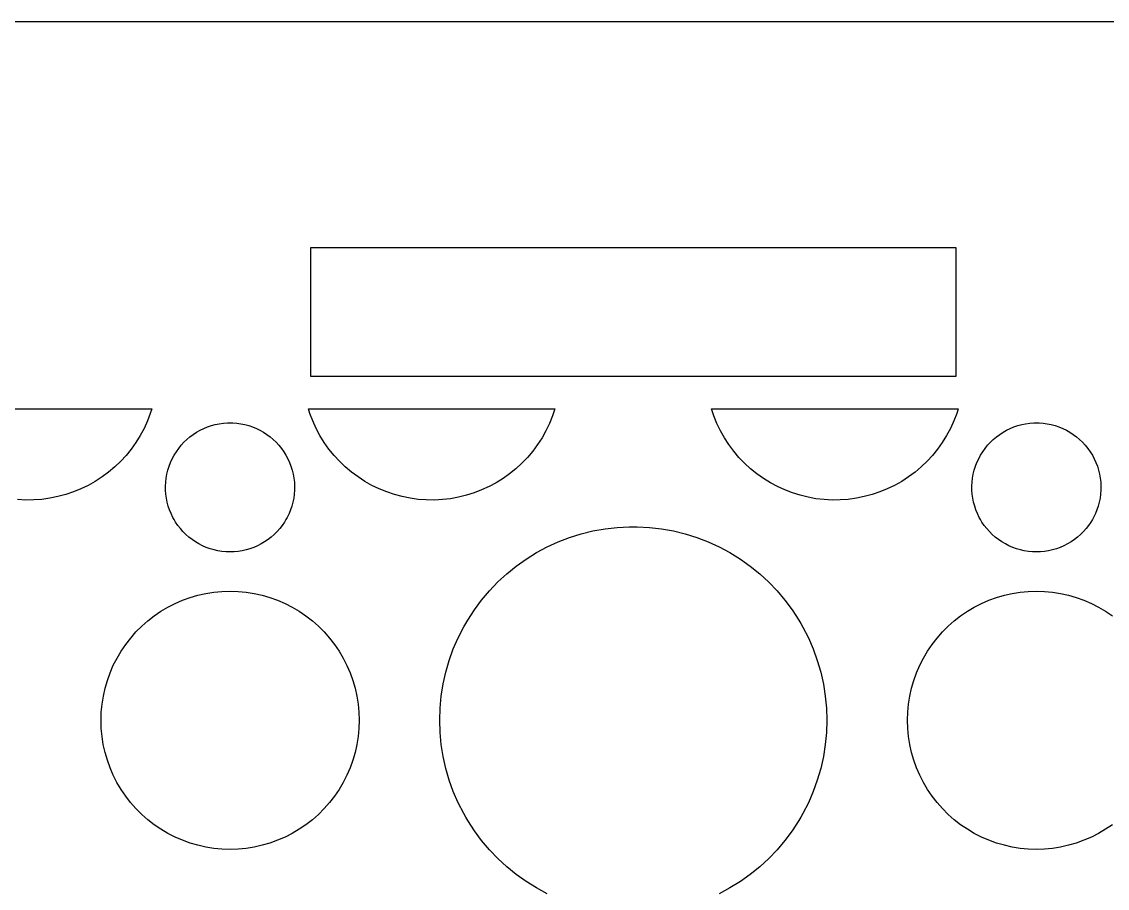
# Model space of a CAD drawing. Header units: metres. Extents: x 20 to 1108, y 20 to 485.
# Drawn here: x 154.19 to 187.85, y 223.97 to 250.83 of the extents above; entities that cross this region are included whole.
import ezdxf

# ---------------------------------------------------------------- set-up
doc = ezdxf.new("R2010")
doc.units = ezdxf.units.M

msp = doc.modelspace()

# ---------------------------------------------------------------- linework, layer by layer
for p, q in [((248.154, 250.826), (98.1544, 250.826)), ((163.154, 239.826), (163.154, 243.826)), ((163.154, 243.826), (183.154, 243.826)), ((183.154, 243.826), (183.154, 239.826)), ((183.154, 239.826), (163.154, 239.826)), ((150.581, 238.826), (158.226, 238.826)), ((158.182, 238.685), (158.092, 238.452)), ((158.226, 238.826), (158.182, 238.685)), ((163.127, 238.685), (163.083, 238.826)), ((163.083, 238.826), (170.728, 238.826)), ((163.217, 238.452), (163.127, 238.685)), ((170.728, 238.826), (170.653, 238.608)), ((175.655, 238.608), (175.581, 238.826)), ((175.581, 238.826), (183.226, 238.826)), ((183.182, 238.685), (183.092, 238.452)), ((183.226, 238.826), (183.182, 238.685)), ((158.092, 238.452), (157.988, 238.224)), ((159.958, 238.268), (160.077, 238.308)), ((160.077, 238.308), (160.197, 238.34)), ((160.197, 238.34), (160.32, 238.364)), ((160.32, 238.364), (160.446, 238.382)), ((160.446, 238.382), (160.57, 238.391)), ((160.57, 238.391), (160.654, 238.392)), ((160.654, 238.392), (160.738, 238.392)), ((160.738, 238.392), (160.862, 238.382)), ((160.862, 238.382), (160.988, 238.364)), ((160.988, 238.364), (161.111, 238.34)), ((161.111, 238.34), (161.232, 238.308)), ((161.232, 238.308), (161.351, 238.268)), ((163.32, 238.224), (163.217, 238.452)), ((170.56, 238.375), (170.449, 238.148)), ((170.653, 238.608), (170.56, 238.375)), ((175.749, 238.375), (175.655, 238.608)), ((175.859, 238.148), (175.749, 238.375)), ((183.092, 238.452), (182.988, 238.224)), ((184.958, 238.268), (185.077, 238.308)), ((185.077, 238.308), (185.197, 238.34)), ((185.197, 238.34), (185.32, 238.364)), ((185.32, 238.364), (185.446, 238.382)), ((185.446, 238.382), (185.57, 238.391)), ((185.57, 238.391), (185.654, 238.392)), ((185.654, 238.392), (185.738, 238.392)), ((185.738, 238.392), (185.862, 238.382)), ((185.862, 238.382), (185.988, 238.364)), ((185.988, 238.364), (186.111, 238.34)), ((186.111, 238.34), (186.232, 238.308)), ((186.232, 238.308), (186.351, 238.268)), ((157.87, 238.005), (157.735, 237.786)), ((157.988, 238.224), (157.87, 238.005)), ((159.316, 237.879), (159.411, 237.96)), ((159.411, 237.96), (159.514, 238.035)), ((159.514, 238.035), (159.619, 238.104)), ((159.619, 238.104), (159.729, 238.166)), ((159.729, 238.166), (159.84, 238.22)), ((159.84, 238.22), (159.958, 238.268)), ((161.351, 238.268), (161.469, 238.22)), ((161.469, 238.22), (161.582, 238.165)), ((161.582, 238.165), (161.69, 238.104)), ((161.69, 238.104), (161.796, 238.035)), ((161.796, 238.035), (161.898, 237.96)), ((161.898, 237.96), (161.993, 237.879)), ((163.439, 238.005), (163.32, 238.224)), ((163.573, 237.786), (163.439, 238.005)), ((170.449, 238.148), (170.326, 237.93)), ((175.983, 237.93), (175.859, 238.148)), ((182.87, 238.005), (182.735, 237.786)), ((182.988, 238.224), (182.87, 238.005)), ((184.316, 237.879), (184.411, 237.96)), ((184.411, 237.96), (184.514, 238.035)), ((184.514, 238.035), (184.619, 238.104)), ((184.619, 238.104), (184.729, 238.166)), ((184.729, 238.166), (184.84, 238.22)), ((184.84, 238.22), (184.958, 238.268)), ((186.351, 238.268), (186.469, 238.22)), ((186.469, 238.22), (186.582, 238.165)), ((186.582, 238.165), (186.69, 238.104)), ((186.69, 238.104), (186.796, 238.035)), ((186.796, 238.035), (186.898, 237.96)), ((186.898, 237.96), (186.993, 237.879)), ((157.735, 237.786), (157.59, 237.583)), ((159.062, 237.603), (159.141, 237.7)), ((159.141, 237.7), (159.226, 237.793)), ((159.226, 237.793), (159.316, 237.879)), ((161.993, 237.879), (162.084, 237.792)), ((162.084, 237.792), (162.168, 237.7)), ((162.168, 237.7), (162.247, 237.602)), ((163.718, 237.583), (163.573, 237.786)), ((170.19, 237.719), (170.038, 237.516)), ((170.326, 237.93), (170.19, 237.719)), ((176.119, 237.719), (175.983, 237.93)), ((176.271, 237.516), (176.119, 237.719)), ((182.735, 237.786), (182.591, 237.583)), ((184.062, 237.603), (184.141, 237.7)), ((184.141, 237.7), (184.226, 237.793)), ((184.226, 237.793), (184.316, 237.879)), ((186.993, 237.879), (187.084, 237.792)), ((187.084, 237.792), (187.168, 237.7)), ((187.168, 237.7), (187.247, 237.602)), ((157.432, 237.387), (157.263, 237.203)), ((157.59, 237.583), (157.432, 237.387)), ((158.811, 237.168), (158.863, 237.282)), ((158.863, 237.282), (158.921, 237.391)), ((158.921, 237.391), (158.989, 237.5)), ((158.989, 237.5), (159.062, 237.603)), ((162.247, 237.602), (162.319, 237.5)), ((162.319, 237.5), (162.388, 237.391)), ((162.388, 237.391), (162.446, 237.281)), ((162.446, 237.281), (162.498, 237.166)), ((163.877, 237.387), (163.718, 237.583)), ((164.046, 237.203), (163.877, 237.387)), ((169.878, 237.325), (169.704, 237.144)), ((170.038, 237.516), (169.878, 237.325)), ((176.431, 237.325), (176.271, 237.516)), ((176.605, 237.144), (176.431, 237.325)), ((182.432, 237.387), (182.263, 237.203)), ((182.591, 237.583), (182.432, 237.387)), ((183.811, 237.168), (183.863, 237.282)), ((183.863, 237.282), (183.921, 237.391)), ((183.921, 237.391), (183.989, 237.5)), ((183.989, 237.5), (184.062, 237.603)), ((187.247, 237.602), (187.319, 237.5)), ((187.319, 237.5), (187.388, 237.391)), ((187.388, 237.391), (187.446, 237.281)), ((187.446, 237.281), (187.498, 237.166)), ((157.081, 237.028), (156.89, 236.866)), ((157.263, 237.203), (157.081, 237.028)), ((158.728, 236.932), (158.766, 237.051)), ((158.766, 237.051), (158.811, 237.168)), ((162.498, 237.166), (162.543, 237.051)), ((162.543, 237.051), (162.581, 236.93)), ((164.228, 237.028), (164.046, 237.203)), ((164.419, 236.866), (164.228, 237.028)), ((169.519, 236.973), (169.322, 236.815)), ((169.704, 237.144), (169.519, 236.973)), ((176.79, 236.973), (176.605, 237.144)), ((176.986, 236.815), (176.79, 236.973)), ((182.081, 237.028), (181.89, 236.866)), ((182.263, 237.203), (182.081, 237.028)), ((183.728, 236.932), (183.766, 237.051)), ((183.766, 237.051), (183.811, 237.168)), ((187.498, 237.166), (187.543, 237.051)), ((187.543, 237.051), (187.581, 236.93)), ((156.687, 236.717), (156.476, 236.579)), ((156.89, 236.866), (156.687, 236.717)), ((158.661, 236.56), (158.675, 236.684)), ((158.675, 236.684), (158.697, 236.809)), ((158.697, 236.809), (158.728, 236.932)), ((162.581, 236.93), (162.611, 236.808)), ((162.611, 236.808), (162.634, 236.684)), ((162.634, 236.684), (162.648, 236.559)), ((164.622, 236.717), (164.419, 236.866)), ((164.833, 236.579), (164.622, 236.717)), ((169.118, 236.67), (168.903, 236.536)), ((169.322, 236.815), (169.118, 236.67)), ((177.191, 236.669), (176.986, 236.815)), ((177.405, 236.536), (177.191, 236.669)), ((181.687, 236.717), (181.476, 236.579)), ((181.89, 236.866), (181.687, 236.717)), ((183.661, 236.56), (183.675, 236.684)), ((183.675, 236.684), (183.697, 236.809)), ((183.697, 236.809), (183.728, 236.932)), ((187.581, 236.93), (187.611, 236.808)), ((187.611, 236.808), (187.634, 236.684)), ((187.634, 236.684), (187.648, 236.559)), ((156.031, 236.347), (155.798, 236.252)), ((156.258, 236.457), (156.031, 236.347)), ((156.476, 236.579), (156.258, 236.457)), ((158.654, 236.436), (158.661, 236.56)), ((158.655, 236.308), (158.654, 236.436)), ((158.665, 236.185), (158.655, 236.308)), ((162.653, 236.308), (162.644, 236.185)), ((162.648, 236.559), (162.654, 236.436)), ((162.654, 236.436), (162.653, 236.308)), ((165.051, 236.457), (164.833, 236.579)), ((165.277, 236.347), (165.051, 236.457)), ((165.511, 236.252), (165.277, 236.347)), ((168.454, 236.314), (168.222, 236.224)), ((168.685, 236.419), (168.454, 236.314)), ((168.903, 236.536), (168.685, 236.419)), ((177.624, 236.419), (177.405, 236.536)), ((177.855, 236.314), (177.624, 236.419)), ((178.087, 236.224), (177.855, 236.314)), ((181.031, 236.347), (180.798, 236.252)), ((181.258, 236.457), (181.031, 236.347)), ((181.476, 236.579), (181.258, 236.457)), ((183.654, 236.436), (183.661, 236.56)), ((183.655, 236.308), (183.654, 236.436)), ((183.665, 236.185), (183.655, 236.308)), ((187.653, 236.308), (187.644, 236.185)), ((187.648, 236.559), (187.654, 236.436)), ((187.654, 236.436), (187.653, 236.308)), ((154.319, 236.002), (154.069, 236.016)), ((154.572, 236.005), (154.319, 236.002)), ((154.821, 236.023), (154.572, 236.005)), ((155.071, 236.057), (154.821, 236.023)), ((155.318, 236.107), (155.071, 236.057)), ((155.559, 236.172), (155.318, 236.107)), ((155.798, 236.252), (155.559, 236.172)), ((158.682, 236.06), (158.665, 236.185)), ((158.706, 235.937), (158.682, 236.06)), ((158.739, 235.816), (158.706, 235.937)), ((162.603, 235.937), (162.569, 235.816)), ((162.627, 236.06), (162.603, 235.937)), ((162.644, 236.185), (162.627, 236.06)), ((165.75, 236.172), (165.511, 236.252)), ((165.99, 236.107), (165.75, 236.172)), ((166.237, 236.057), (165.99, 236.107)), ((166.487, 236.023), (166.237, 236.057)), ((166.736, 236.004), (166.487, 236.023)), ((166.989, 236.002), (166.736, 236.004)), ((167.239, 236.016), (166.989, 236.002)), ((167.49, 236.044), (167.239, 236.016)), ((167.735, 236.088), (167.49, 236.044)), ((167.982, 236.149), (167.735, 236.088)), ((168.222, 236.224), (167.982, 236.149)), ((178.327, 236.149), (178.087, 236.224)), ((178.573, 236.089), (178.327, 236.149)), ((178.818, 236.044), (178.573, 236.089)), ((179.069, 236.016), (178.818, 236.044)), ((179.319, 236.002), (179.069, 236.016)), ((179.572, 236.005), (179.319, 236.002)), ((179.821, 236.023), (179.572, 236.005)), ((180.071, 236.057), (179.821, 236.023)), ((180.318, 236.107), (180.071, 236.057)), ((180.559, 236.172), (180.318, 236.107)), ((180.798, 236.252), (180.559, 236.172)), ((183.682, 236.06), (183.665, 236.185)), ((183.706, 235.937), (183.682, 236.06)), ((183.739, 235.816), (183.706, 235.937)), ((187.603, 235.937), (187.569, 235.816)), ((187.627, 236.06), (187.603, 235.937)), ((187.644, 236.185), (187.627, 236.06)), ((158.779, 235.696), (158.739, 235.816)), ((158.826, 235.58), (158.779, 235.696)), ((162.529, 235.696), (162.483, 235.58)), ((162.569, 235.816), (162.529, 235.696)), ((183.779, 235.696), (183.739, 235.816)), ((183.826, 235.58), (183.779, 235.696)), ((187.529, 235.696), (187.483, 235.58)), ((187.569, 235.816), (187.529, 235.696)), ((158.882, 235.466), (158.826, 235.58)), ((158.923, 235.394), (158.882, 235.466)), ((158.965, 235.321), (158.923, 235.394)), ((159.036, 235.217), (158.965, 235.321)), ((162.344, 235.321), (162.273, 235.217)), ((162.387, 235.394), (162.344, 235.321)), ((162.427, 235.466), (162.387, 235.394)), ((162.483, 235.58), (162.427, 235.466)), ((183.882, 235.466), (183.826, 235.58)), ((183.923, 235.394), (183.882, 235.466)), ((183.965, 235.321), (183.923, 235.394)), ((184.036, 235.217), (183.965, 235.321)), ((187.344, 235.321), (187.273, 235.217)), ((187.387, 235.394), (187.344, 235.321)), ((187.427, 235.466), (187.387, 235.394)), ((187.483, 235.58), (187.427, 235.466)), ((159.113, 235.117), (159.036, 235.217)), ((159.195, 235.024), (159.113, 235.117)), ((159.284, 234.935), (159.195, 235.024)), ((159.379, 234.852), (159.284, 234.935)), ((162.025, 234.935), (161.93, 234.852)), ((162.113, 235.024), (162.025, 234.935)), ((162.195, 235.117), (162.113, 235.024)), ((162.273, 235.217), (162.195, 235.117)), ((171.181, 234.842), (171.542, 234.954)), ((171.542, 234.954), (171.906, 235.044)), ((171.906, 235.044), (172.279, 235.111)), ((172.279, 235.111), (172.653, 235.154)), ((172.653, 235.154), (173.028, 235.174)), ((173.028, 235.174), (173.154, 235.173)), ((173.154, 235.173), (173.28, 235.175)), ((173.28, 235.175), (173.656, 235.154)), ((173.656, 235.154), (174.029, 235.111)), ((174.029, 235.111), (174.402, 235.044)), ((174.402, 235.044), (174.767, 234.954)), ((174.767, 234.954), (175.128, 234.842)), ((184.113, 235.117), (184.036, 235.217)), ((184.195, 235.024), (184.113, 235.117)), ((184.284, 234.935), (184.195, 235.024)), ((184.379, 234.852), (184.284, 234.935)), ((187.025, 234.935), (186.93, 234.852)), ((187.113, 235.024), (187.025, 234.935)), ((187.195, 235.117), (187.113, 235.024)), ((187.273, 235.217), (187.195, 235.117)), ((159.478, 234.776), (159.379, 234.852)), ((159.583, 234.703), (159.478, 234.776)), ((159.69, 234.641), (159.583, 234.703)), ((159.802, 234.583), (159.69, 234.641)), ((159.917, 234.533), (159.802, 234.583)), ((161.507, 234.583), (161.392, 234.533)), ((161.619, 234.641), (161.507, 234.583)), ((161.726, 234.703), (161.619, 234.641)), ((161.831, 234.776), (161.726, 234.703)), ((161.93, 234.852), (161.831, 234.776)), ((170.487, 234.55), (170.83, 234.706)), ((170.83, 234.706), (171.181, 234.842)), ((175.128, 234.842), (175.479, 234.706)), ((175.479, 234.706), (175.822, 234.549)), ((184.478, 234.776), (184.379, 234.852)), ((184.583, 234.703), (184.478, 234.776)), ((184.69, 234.641), (184.583, 234.703)), ((184.802, 234.583), (184.69, 234.641)), ((184.917, 234.533), (184.802, 234.583)), ((186.507, 234.583), (186.392, 234.533)), ((186.619, 234.641), (186.507, 234.583)), ((186.726, 234.703), (186.619, 234.641)), ((186.831, 234.776), (186.726, 234.703)), ((186.93, 234.852), (186.831, 234.776)), ((160.037, 234.49), (159.917, 234.533)), ((160.157, 234.455), (160.037, 234.49)), ((160.278, 234.429), (160.157, 234.455)), ((160.404, 234.408), (160.278, 234.429)), ((160.529, 234.397), (160.404, 234.408)), ((160.654, 234.392), (160.529, 234.397)), ((160.779, 234.397), (160.654, 234.392)), ((160.904, 234.408), (160.779, 234.397)), ((161.03, 234.429), (160.904, 234.408)), ((161.151, 234.455), (161.03, 234.429)), ((161.272, 234.49), (161.151, 234.455)), ((161.392, 234.533), (161.272, 234.49)), ((169.834, 234.173), (170.155, 234.372)), ((170.155, 234.372), (170.487, 234.55)), ((175.822, 234.549), (176.153, 234.372)), ((176.153, 234.372), (176.475, 234.173)), ((185.037, 234.49), (184.917, 234.533)), ((185.157, 234.455), (185.037, 234.49)), ((185.278, 234.429), (185.157, 234.455)), ((185.404, 234.408), (185.278, 234.429)), ((185.529, 234.397), (185.404, 234.408)), ((185.654, 234.392), (185.529, 234.397)), ((185.779, 234.397), (185.654, 234.392)), ((185.904, 234.408), (185.779, 234.397)), ((186.03, 234.429), (185.904, 234.408)), ((186.151, 234.455), (186.03, 234.429)), ((186.272, 234.49), (186.151, 234.455)), ((186.392, 234.533), (186.272, 234.49)), ((169.233, 233.717), (169.527, 233.955)), ((169.527, 233.955), (169.834, 234.173)), ((176.475, 234.173), (176.781, 233.955)), ((176.781, 233.955), (177.075, 233.717)), ((168.957, 233.463), (169.233, 233.717)), ((177.075, 233.717), (177.353, 233.462)), ((168.696, 233.192), (168.957, 233.463)), ((177.353, 233.462), (177.613, 233.191)), ((159.181, 232.895), (159.419, 232.98)), ((159.419, 232.98), (159.66, 233.051)), ((159.66, 233.051), (159.904, 233.105)), ((159.904, 233.105), (160.153, 233.145)), ((160.153, 233.145), (160.402, 233.168)), ((160.402, 233.168), (160.654, 233.176)), ((160.654, 233.176), (160.906, 233.168)), ((160.906, 233.168), (161.155, 233.145)), ((161.155, 233.145), (161.404, 233.105)), ((161.404, 233.105), (161.649, 233.051)), ((161.649, 233.051), (161.89, 232.98)), ((161.89, 232.98), (162.128, 232.895)), ((168.229, 232.601), (168.453, 232.903)), ((168.453, 232.903), (168.696, 233.192)), ((177.613, 233.191), (177.856, 232.903)), ((177.856, 232.903), (178.081, 232.6)), ((184.181, 232.895), (184.419, 232.98)), ((184.419, 232.98), (184.66, 233.051)), ((184.66, 233.051), (184.904, 233.105)), ((184.904, 233.105), (185.153, 233.145)), ((185.153, 233.145), (185.402, 233.168)), ((185.402, 233.168), (185.654, 233.176)), ((185.654, 233.176), (185.906, 233.168)), ((185.906, 233.168), (186.155, 233.145)), ((186.155, 233.145), (186.404, 233.105)), ((186.404, 233.105), (186.649, 233.051)), ((186.649, 233.051), (186.89, 232.98)), ((186.89, 232.98), (187.128, 232.895)), ((158.512, 232.554), (158.727, 232.681)), ((158.727, 232.681), (158.95, 232.795)), ((158.95, 232.795), (159.181, 232.895)), ((162.128, 232.895), (162.358, 232.795)), ((162.358, 232.795), (162.582, 232.681)), ((162.582, 232.681), (162.797, 232.554)), ((168.023, 232.283), (168.229, 232.601)), ((178.081, 232.6), (178.286, 232.283)), ((183.512, 232.554), (183.727, 232.681)), ((183.727, 232.681), (183.95, 232.795)), ((183.95, 232.795), (184.181, 232.895)), ((187.128, 232.895), (187.358, 232.795)), ((187.358, 232.795), (187.582, 232.681)), ((187.582, 232.681), (187.797, 232.554)), ((157.916, 232.092), (158.104, 232.258)), ((158.104, 232.258), (158.304, 232.412)), ((158.304, 232.412), (158.512, 232.554)), ((162.797, 232.554), (163.007, 232.411)), ((163.007, 232.411), (163.205, 232.257)), ((163.205, 232.257), (163.394, 232.091)), ((167.961, 232.175), (168.023, 232.283)), ((178.286, 232.283), (178.348, 232.175)), ((182.916, 232.092), (183.104, 232.258)), ((183.104, 232.258), (183.304, 232.412)), ((183.304, 232.412), (183.512, 232.554)), ((187.797, 232.554), (188.007, 232.411)), ((157.573, 231.726), (157.738, 231.914)), ((157.738, 231.914), (157.916, 232.092)), ((163.394, 232.091), (163.571, 231.913)), ((163.571, 231.913), (163.736, 231.726)), ((167.726, 231.732), (167.897, 232.068)), ((167.897, 232.068), (167.961, 232.175)), ((178.348, 232.175), (178.412, 232.066)), ((178.412, 232.066), (178.583, 231.73)), ((182.573, 231.726), (182.738, 231.914)), ((182.738, 231.914), (182.916, 232.092)), ((157.418, 231.527), (157.573, 231.726)), ((163.736, 231.726), (163.891, 231.526)), ((167.576, 231.386), (167.726, 231.732)), ((178.583, 231.73), (178.733, 231.386)), ((182.418, 231.527), (182.573, 231.726)), ((157.15, 231.104), (157.276, 231.318)), ((157.276, 231.318), (157.418, 231.527)), ((163.891, 231.526), (164.032, 231.318)), ((164.032, 231.318), (164.16, 231.103)), ((167.448, 231.03), (167.576, 231.386)), ((178.733, 231.386), (178.86, 231.029)), ((182.15, 231.104), (182.276, 231.318)), ((182.276, 231.318), (182.418, 231.527)), ((156.936, 230.65), (157.035, 230.88)), ((157.035, 230.88), (157.15, 231.104)), ((164.16, 231.103), (164.275, 230.878)), ((164.275, 230.878), (164.373, 230.65)), ((167.343, 230.669), (167.448, 231.03)), ((178.86, 231.029), (178.966, 230.667)), ((181.936, 230.65), (182.035, 230.88)), ((182.035, 230.88), (182.15, 231.104)), ((156.851, 230.412), (156.936, 230.65)), ((164.373, 230.65), (164.459, 230.411)), ((167.261, 230.301), (167.343, 230.669)), ((178.966, 230.667), (179.048, 230.299)), ((181.851, 230.412), (181.936, 230.65)), ((156.779, 230.171), (156.851, 230.412)), ((164.459, 230.411), (164.529, 230.17)), ((167.202, 229.927), (167.261, 230.301)), ((179.048, 230.299), (179.107, 229.927)), ((181.779, 230.171), (181.851, 230.412)), ((156.686, 229.677), (156.726, 229.926)), ((156.726, 229.926), (156.779, 230.171)), ((164.529, 230.17), (164.584, 229.924)), ((164.584, 229.924), (164.623, 229.677)), ((167.166, 229.553), (167.202, 229.927)), ((179.107, 229.927), (179.142, 229.553)), ((181.686, 229.677), (181.726, 229.926)), ((181.726, 229.926), (181.779, 230.171)), ((156.662, 229.428), (156.686, 229.677)), ((164.623, 229.677), (164.647, 229.428)), ((167.154, 229.177), (167.166, 229.553)), ((179.142, 229.553), (179.154, 229.175)), ((181.662, 229.428), (181.686, 229.677)), ((156.654, 229.177), (156.662, 229.428)), ((164.647, 229.428), (164.654, 229.175)), ((181.654, 229.177), (181.662, 229.428)), ((156.662, 228.924), (156.654, 229.177)), ((156.686, 228.676), (156.662, 228.924)), ((164.647, 228.924), (164.623, 228.676)), ((164.654, 229.175), (164.647, 228.924)), ((167.167, 228.799), (167.154, 229.177)), ((179.154, 229.175), (179.143, 228.799)), ((181.662, 228.924), (181.654, 229.177)), ((181.686, 228.676), (181.662, 228.924)), ((156.725, 228.428), (156.686, 228.676)), ((164.623, 228.676), (164.584, 228.428)), ((167.202, 228.425), (167.167, 228.799)), ((179.143, 228.799), (179.107, 228.425)), ((181.725, 228.428), (181.686, 228.676)), ((156.779, 228.183), (156.725, 228.428)), ((164.584, 228.428), (164.529, 228.183)), ((167.261, 228.053), (167.202, 228.425)), ((179.107, 228.425), (179.048, 228.053)), ((181.779, 228.183), (181.725, 228.428)), ((156.85, 227.941), (156.779, 228.183)), ((156.936, 227.702), (156.85, 227.941)), ((164.459, 227.941), (164.373, 227.702)), ((164.529, 228.183), (164.459, 227.941)), ((167.343, 227.685), (167.261, 228.053)), ((179.048, 228.053), (178.966, 227.685)), ((181.85, 227.941), (181.779, 228.183)), ((181.936, 227.702), (181.85, 227.941)), ((157.034, 227.474), (156.936, 227.702)), ((164.373, 227.702), (164.275, 227.474)), ((167.448, 227.322), (167.343, 227.685)), ((178.966, 227.685), (178.86, 227.322)), ((182.034, 227.474), (181.936, 227.702)), ((157.149, 227.249), (157.034, 227.474)), ((157.276, 227.033), (157.149, 227.249)), ((164.16, 227.249), (164.032, 227.033)), ((164.275, 227.474), (164.16, 227.249)), ((167.576, 226.967), (167.448, 227.322)), ((178.86, 227.322), (178.733, 226.967)), ((182.149, 227.249), (182.034, 227.474)), ((182.276, 227.033), (182.149, 227.249)), ((157.418, 226.825), (157.276, 227.033)), ((164.032, 227.033), (163.891, 226.825)), ((167.726, 226.622), (167.576, 226.967)), ((178.733, 226.967), (178.583, 226.622)), ((182.418, 226.825), (182.276, 227.033)), ((157.572, 226.626), (157.418, 226.825)), ((157.737, 226.439), (157.572, 226.626)), ((163.736, 226.626), (163.571, 226.439)), ((163.891, 226.825), (163.736, 226.626)), ((167.897, 226.286), (167.726, 226.622)), ((178.583, 226.622), (178.412, 226.286)), ((182.572, 226.626), (182.418, 226.825)), ((182.737, 226.439), (182.572, 226.626)), ((157.915, 226.261), (157.737, 226.439)), ((158.104, 226.095), (157.915, 226.261)), ((163.394, 226.261), (163.205, 226.095)), ((163.571, 226.439), (163.394, 226.261)), ((167.961, 226.177), (167.897, 226.286)), ((168.023, 226.068), (167.961, 226.177)), ((178.348, 226.178), (178.286, 226.068)), ((178.412, 226.286), (178.348, 226.178)), ((182.915, 226.261), (182.737, 226.439)), ((183.104, 226.095), (182.915, 226.261)), ((158.302, 225.941), (158.104, 226.095)), ((158.512, 225.799), (158.302, 225.941)), ((163.007, 225.941), (162.797, 225.799)), ((163.205, 226.095), (163.007, 225.941)), ((168.228, 225.753), (168.023, 226.068)), ((178.286, 226.068), (178.081, 225.753)), ((183.302, 225.941), (183.104, 226.095)), ((183.512, 225.799), (183.302, 225.941)), ((188.007, 225.941), (187.797, 225.799)), ((158.727, 225.671), (158.512, 225.799)), ((158.95, 225.558), (158.727, 225.671)), ((159.181, 225.457), (158.95, 225.558)), ((162.358, 225.558), (162.128, 225.457)), ((162.582, 225.671), (162.358, 225.558)), ((162.797, 225.799), (162.582, 225.671)), ((168.453, 225.448), (168.228, 225.753)), ((178.081, 225.753), (177.856, 225.448)), ((183.727, 225.671), (183.512, 225.799)), ((183.95, 225.558), (183.727, 225.671)), ((184.181, 225.457), (183.95, 225.558)), ((187.358, 225.558), (187.128, 225.457)), ((187.582, 225.671), (187.358, 225.558)), ((187.797, 225.799), (187.582, 225.671)), ((159.419, 225.372), (159.181, 225.457)), ((159.659, 225.302), (159.419, 225.372)), ((159.904, 225.247), (159.659, 225.302)), ((160.153, 225.207), (159.904, 225.247)), ((160.402, 225.184), (160.153, 225.207)), ((160.654, 225.176), (160.402, 225.184)), ((160.906, 225.185), (160.654, 225.176)), ((161.155, 225.207), (160.906, 225.185)), ((161.404, 225.247), (161.155, 225.207)), ((161.65, 225.302), (161.404, 225.247)), ((161.89, 225.372), (161.65, 225.302)), ((162.128, 225.457), (161.89, 225.372)), ((168.695, 225.162), (168.453, 225.448)), ((168.956, 224.89), (168.695, 225.162)), ((177.613, 225.162), (177.353, 224.89)), ((177.856, 225.448), (177.613, 225.162)), ((184.419, 225.372), (184.181, 225.457)), ((184.659, 225.302), (184.419, 225.372)), ((184.904, 225.247), (184.659, 225.302)), ((185.153, 225.207), (184.904, 225.247)), ((185.402, 225.184), (185.153, 225.207)), ((185.654, 225.176), (185.402, 225.184)), ((185.906, 225.185), (185.654, 225.176)), ((186.155, 225.207), (185.906, 225.185)), ((186.404, 225.247), (186.155, 225.207)), ((186.65, 225.302), (186.404, 225.247)), ((186.89, 225.372), (186.65, 225.302)), ((187.128, 225.457), (186.89, 225.372)), ((169.233, 224.635), (168.956, 224.89)), ((177.353, 224.89), (177.075, 224.635)), ((169.527, 224.397), (169.233, 224.635)), ((177.075, 224.635), (176.781, 224.397)), ((169.834, 224.179), (169.527, 224.397)), ((170.155, 223.98), (169.834, 224.179)), ((176.475, 224.179), (176.153, 223.98)), ((176.781, 224.397), (176.475, 224.179)), ((170.486, 223.803), (170.155, 223.98)), ((176.153, 223.98), (175.822, 223.803))]:
    msp.add_line(p, q)

doc.saveas('drawing.dxf')
